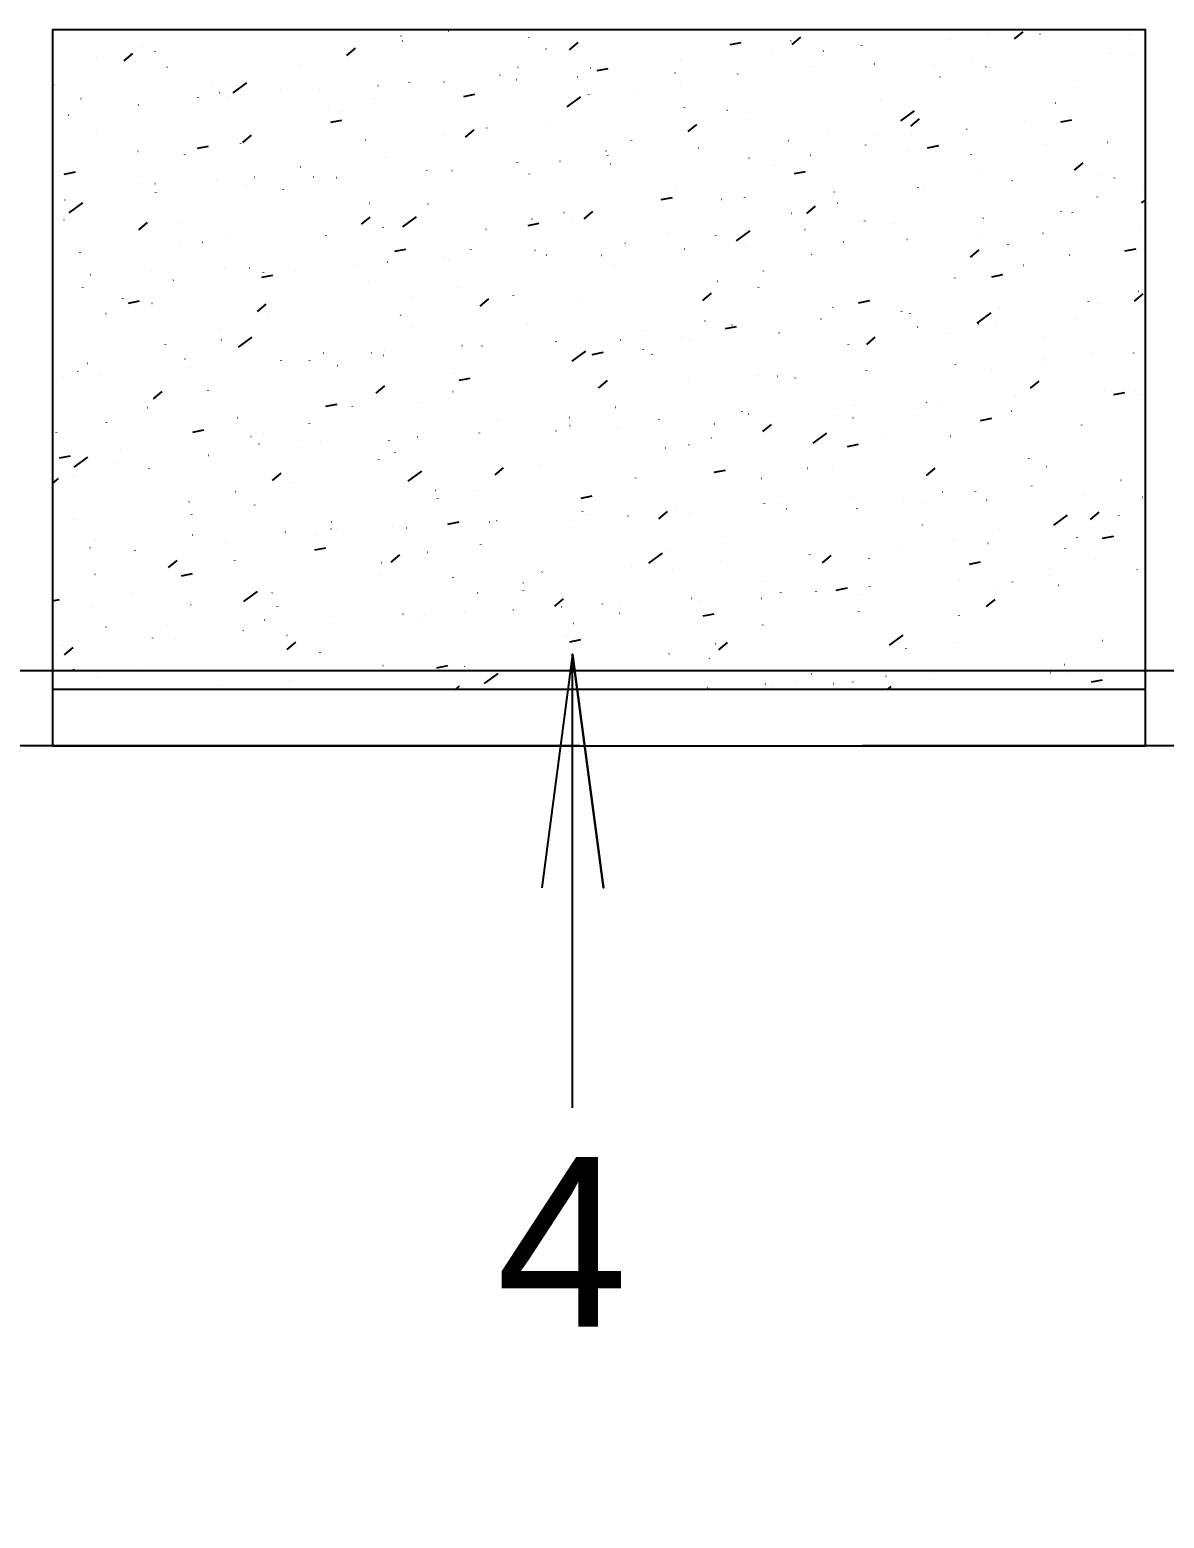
# Model space of a CAD drawing. Extents: x 0 to 119, y 0 to 84.
# Drawn here: x 68.268 to 69.472, y 71.152 to 72.732 of the extents above; entities that cross this region are included whole.
import ezdxf

# ---------------------------------------------------------------- set-up
doc = ezdxf.new("R2010")
doc.units = 0
doc.header["$MEASUREMENT"] = 0
doc.linetypes.add('ESTILO_TQS_0001', pattern=[1, 0.7, -0.3])
for name, color, linetype in [('1', 3, 'CONTINUOUS'), ('32', 250, 'CONTINUOUS'), ('4', 5, 'CONTINUOUS'), ('9', 8, 'CONTINUOUS')]:
    doc.layers.add(name, color=color, linetype=linetype)
doc.styles.add('TQS_ARIAL', font='arial.ttf')

msp = doc.modelspace()

# ---------------------------------------------------------------- linework, layer by layer
at = {"layer": '1', "color": 3, "linetype": 'ESTILO_TQS_0001'}
msp.add_lwpolyline([(67.89179, 68.732318), (70.85179, 68.732318), (70.85179, 71.972318), (67.89179, 71.972318), (67.89179, 68.732318)], dxfattribs=at)
at = {"layer": '32', "color": 250, "linetype": 'Continuous'}
msp.add_lwpolyline([(68.844031, 71.587799), (68.844031, 72.06936), (68.876663, 71.821499), (68.844031, 72.06936), (68.8114, 71.821499)], dxfattribs=at)
at = {"layer": '4', "color": 5, "linetype": 'Continuous'}
msp.add_line((67.25197, 72.052318), (71.69197, 72.052318), dxfattribs=at)
at = {"layer": '9', "color": 8, "linetype": 'Continuous'}
for p, q in [((68.712296, 72.731258), (68.712492, 72.731301)), ((69.284091, 72.729372), (69.284117, 72.72957)), ((69.313211, 72.722564), (69.322404, 72.730278)), ((69.340086, 72.728001), (69.340207, 72.72816)), ((68.29197, 72.726929), (68.29197, 72.726929)), ((68.38777, 72.714172), (68.387965, 72.714215)), ((68.604285, 72.705141), (68.613478, 72.712854)), ((68.662197, 72.725593), (68.662223, 72.725791)), ((68.663482, 72.720436), (68.663677, 72.720479)), ((68.797672, 72.724246), (68.797793, 72.724405)), ((68.815764, 72.712052), (68.81579, 72.712251)), ((68.840594, 72.710949), (68.849786, 72.718662)), ((69.011324, 72.71655), (69.023104, 72.71884)), ((69.07581, 72.720643), (69.075836, 72.720841)), ((69.076903, 72.716756), (69.086095, 72.72447)), ((69.150844, 72.715754), (69.150965, 72.715912)), ((69.245465, 72.721877), (69.245586, 72.722036)), ((69.434968, 72.726889), (69.435163, 72.726932)), ((68.338955, 72.70335), (68.33915, 72.703394)), ((68.367976, 72.699333), (68.377169, 72.707046)), ((68.401089, 72.708932), (68.401115, 72.70913)), ((68.605714, 72.70846), (68.605836, 72.708619)), ((68.958886, 72.699968), (68.959008, 72.700126)), ((69.054713, 72.707662), (69.054834, 72.707821)), ((69.110441, 72.709803), (69.110637, 72.709847)), ((69.164501, 72.696002), (69.164701, 72.696011)), ((69.268002, 72.700521), (69.268202, 72.70053)), ((69.414862, 72.706934), (69.415062, 72.706942)), ((69.436399, 72.706274), (69.436425, 72.706472)), ((68.29197, 72.692934), (68.29197, 72.692934)), ((68.29197, 72.692934), (68.29197, 72.692934)), ((68.29197, 72.692934), (68.29197, 72.692934)), ((68.413757, 72.692674), (68.413879, 72.692833)), ((68.554459, 72.693904), (68.554486, 72.694103)), ((68.766929, 72.684182), (68.767051, 72.68434)), ((68.785915, 72.692718), (68.78611, 72.692761)), ((68.849201, 72.682236), (68.849401, 72.682245)), ((68.862756, 72.691876), (68.862877, 72.692035)), ((68.86997, 72.689074), (68.881749, 72.691363)), ((68.952703, 72.686755), (68.952903, 72.686764)), ((69.019367, 72.685248), (69.019393, 72.685446)), ((69.099563, 72.693167), (69.099763, 72.693176)), ((69.227648, 72.693976), (69.227674, 72.694174)), ((69.233851, 72.682302), (69.234046, 72.682346)), ((69.282666, 72.693124), (69.282861, 72.693168)), ((68.29197, 72.666753), (68.29197, 72.666753)), ((68.292881, 72.673674), (68.292907, 72.673872)), ((68.461388, 72.675633), (68.461583, 72.675676)), ((68.468964, 72.665635), (68.469163, 72.665643)), ((68.483848, 72.665442), (68.498377, 72.676069)), ((68.533902, 72.66847), (68.534101, 72.668479)), ((68.574972, 72.668396), (68.575094, 72.668554)), ((68.637403, 72.672989), (68.637603, 72.672998)), ((68.670798, 72.67609), (68.67092, 72.676249)), ((68.707556, 72.676795), (68.707582, 72.676993)), ((68.784263, 72.679401), (68.784463, 72.67941)), ((68.909324, 72.665217), (68.90952, 72.66526)), ((68.958139, 72.676039), (68.958335, 72.676082)), ((69.379956, 72.670878), (69.379982, 72.671077)), ((68.29197, 72.657907), (68.29197, 72.657907)), ((68.29197, 72.657907), (68.29197, 72.657907)), ((68.29197, 72.651147), (68.29197, 72.651147)), ((68.29197, 72.651147), (68.29197, 72.651147)), ((68.322103, 72.659223), (68.322303, 72.659231)), ((68.383015, 72.65261), (68.383136, 72.652768)), ((68.446447, 72.660134), (68.446474, 72.660332)), ((68.478841, 72.660304), (68.478963, 72.660463)), ((68.633613, 72.658953), (68.633808, 72.658997)), ((68.728615, 72.661597), (68.740395, 72.663887)), ((68.838106, 72.650545), (68.852634, 72.661172)), ((68.861122, 72.663254), (68.861148, 72.663453)), ((68.962924, 72.649852), (68.96295, 72.65005)), ((69.171205, 72.658581), (69.171231, 72.658779)), ((69.356284, 72.654585), (69.35648, 72.654628)), ((68.29197, 72.638073), (68.29197, 72.638073)), ((68.29197, 72.635556), (68.29197, 72.635556)), ((68.309086, 72.641868), (68.309281, 72.641911)), ((68.584798, 72.648131), (68.584993, 72.648175)), ((68.587261, 72.634121), (68.599041, 72.63641)), ((68.599818, 72.645106), (68.599844, 72.645305)), ((69.008203, 72.64705), (69.008325, 72.647209)), ((69.031758, 72.637499), (69.031953, 72.637543)), ((69.192363, 72.635648), (69.206891, 72.646275)), ((69.202901, 72.630003), (69.212094, 72.637716)), ((69.323513, 72.635483), (69.323539, 72.635681)), ((69.357151, 72.633052), (69.357272, 72.633211)), ((69.362174, 72.634541), (69.373954, 72.636831)), ((69.451772, 72.639176), (69.451893, 72.639334)), ((68.33824, 72.624876), (68.338266, 72.625074)), ((68.493975, 72.612579), (68.503167, 72.620293)), ((68.707231, 72.620414), (68.707426, 72.620457)), ((68.730283, 72.618387), (68.739476, 72.626101)), ((68.752915, 72.627997), (68.752941, 72.628195)), ((68.816246, 72.631264), (68.816368, 72.631423)), ((68.966592, 72.624195), (68.975785, 72.631908)), ((69.114762, 72.623185), (69.114788, 72.623383)), ((69.167908, 72.620804), (69.16803, 72.620963)), ((69.203982, 72.62082), (69.204178, 72.620863)), ((69.262529, 72.626928), (69.262651, 72.627087)), ((68.382705, 72.603328), (68.3829, 72.603372)), ((68.445907, 72.606644), (68.457686, 72.608934)), ((68.491806, 72.611336), (68.491832, 72.611534)), ((68.624289, 72.615478), (68.624411, 72.615637)), ((68.879456, 72.603735), (68.879651, 72.603778)), ((68.906481, 72.614457), (68.906507, 72.614655)), ((68.977461, 72.606986), (68.977583, 72.607144)), ((69.073287, 72.61468), (69.073409, 72.614839)), ((69.155167, 72.609998), (69.155363, 72.610041)), ((69.199684, 72.60389), (69.199884, 72.603898)), ((69.22082, 72.607065), (69.2326, 72.609355)), ((69.346544, 72.610302), (69.346744, 72.61031)), ((69.411483, 72.613137), (69.411682, 72.613146)), ((68.432332, 72.599692), (68.432453, 72.599851)), ((68.554929, 72.586649), (68.555124, 72.586693)), ((68.645177, 72.596308), (68.645203, 72.596507)), ((68.780883, 72.585604), (68.781083, 72.585613)), ((68.785504, 72.5912), (68.785625, 72.591358)), ((68.830641, 72.592913), (68.830836, 72.592956)), ((68.88133, 72.598894), (68.881452, 72.599053)), ((68.884385, 72.590123), (68.884585, 72.590132)), ((69.031245, 72.596535), (69.031445, 72.596544)), ((69.058319, 72.58779), (69.058345, 72.587988)), ((69.096183, 72.599371), (69.096383, 72.599379)), ((69.26707, 72.600087), (69.267096, 72.600286)), ((69.376768, 72.583415), (69.38596, 72.591129)), ((68.29197, 72.583213), (68.29197, 72.583213)), ((68.29197, 72.583213), (68.29197, 72.583213)), ((68.29197, 72.576722), (68.29197, 72.576722)), ((68.304552, 72.579168), (68.316332, 72.581457)), ((68.383598, 72.576078), (68.383624, 72.576276)), ((68.465584, 72.571838), (68.465783, 72.571847)), ((68.506114, 72.575827), (68.506309, 72.575871)), ((68.569085, 72.576357), (68.569285, 72.576366)), ((68.593546, 72.575414), (68.593668, 72.575573)), ((68.689373, 72.583108), (68.689495, 72.583267)), ((68.715945, 72.582769), (68.716145, 72.582778)), ((68.798273, 72.579199), (68.798299, 72.579397)), ((69.079466, 72.579589), (69.091245, 72.581878)), ((69.277601, 72.582281), (69.277796, 72.582324)), ((69.310641, 72.57244), (69.310763, 72.572598)), ((69.405262, 72.578563), (69.405384, 72.578722)), ((69.419104, 72.574907), (69.41913, 72.575106)), ((68.29197, 72.564258), (68.29197, 72.564258)), ((68.29197, 72.564258), (68.29197, 72.564258)), ((68.29197, 72.564258), (68.29197, 72.564258)), ((68.400646, 72.569003), (68.400845, 72.569011)), ((68.401589, 72.559628), (68.401711, 72.559787)), ((68.497416, 72.567323), (68.497537, 72.567481)), ((68.537165, 72.562538), (68.537191, 72.562736)), ((68.938111, 72.552112), (68.949891, 72.554402)), ((68.953074, 72.565195), (68.953269, 72.565238)), ((69.026778, 72.554068), (69.0269, 72.554227)), ((69.121399, 72.560192), (69.121521, 72.560351)), ((69.210627, 72.564692), (69.210654, 72.56489)), ((69.21602, 72.566316), (69.216142, 72.566475)), ((69.40101, 72.554779), (69.401206, 72.554823)), ((69.449825, 72.565601), (69.450021, 72.565645)), ((68.305458, 72.551537), (68.30558, 72.551695)), ((68.30951, 72.537919), (68.324038, 72.548546)), ((68.628548, 72.54811), (68.628743, 72.548153)), ((68.690535, 72.54751), (68.690561, 72.547709)), ((68.834821, 72.538282), (68.834942, 72.538441)), ((68.856282, 72.531634), (68.865474, 72.539347)), ((69.001876, 72.552394), (69.001902, 72.552592)), ((69.092591, 72.537441), (69.101783, 72.545155)), ((69.125299, 72.548516), (69.125494, 72.548559)), ((69.362661, 72.539512), (69.362688, 72.53971)), ((69.37452, 72.538499), (69.374641, 72.538658)), ((69.447934, 72.548566), (69.45197, 72.551518)), ((68.29197, 72.533958), (68.29197, 72.533958)), ((68.29197, 72.528353), (68.29197, 72.528353)), ((68.29197, 72.528353), (68.29197, 72.528353)), ((68.29197, 72.525089), (68.29197, 72.525089)), ((68.304021, 72.531024), (68.304216, 72.531068)), ((68.383664, 72.520018), (68.392857, 72.527731)), ((68.428957, 72.52728), (68.428983, 72.527478)), ((68.619973, 72.525826), (68.629166, 72.533539)), ((68.642864, 72.522496), (68.642985, 72.522655)), ((68.663767, 72.523022), (68.678295, 72.533649)), ((68.796757, 72.524636), (68.808537, 72.526925)), ((68.800772, 72.531431), (68.800967, 72.531474)), ((68.843632, 72.530401), (68.843658, 72.530599)), ((69.076484, 72.537694), (69.076679, 72.537737)), ((69.154185, 72.529296), (69.154211, 72.529494)), ((69.185278, 72.526252), (69.185399, 72.52641)), ((69.279899, 72.532375), (69.28002, 72.532534)), ((68.450906, 72.50671), (68.451028, 72.506869)), ((68.476245, 72.514345), (68.476441, 72.514388)), ((68.582523, 72.51374), (68.582549, 72.513938)), ((68.751957, 72.520609), (68.752152, 72.520652)), ((68.945433, 72.516998), (68.94546, 72.517197)), ((68.996035, 72.514004), (68.996157, 72.514163)), ((69.018024, 72.508126), (69.032552, 72.518752)), ((69.090657, 72.520128), (69.090778, 72.520286)), ((69.131366, 72.507258), (69.131566, 72.507266)), ((69.198917, 72.509976), (69.199112, 72.51002)), ((69.278226, 72.51367), (69.278426, 72.513678)), ((69.343165, 72.516505), (69.343364, 72.516514)), ((69.446666, 72.521024), (69.446866, 72.521033)), ((68.321219, 72.495592), (68.321245, 72.49579)), ((68.427431, 72.503523), (68.427626, 72.503566)), ((68.655403, 72.497159), (68.667182, 72.499449)), ((68.735894, 72.498712), (68.73592, 72.498911)), ((68.804078, 72.498218), (68.8042, 72.498377)), ((68.816067, 72.493491), (68.816267, 72.4935)), ((68.874391, 72.492891), (68.874586, 72.492934)), ((68.899905, 72.505913), (68.900026, 72.506071)), ((68.962927, 72.499903), (68.963127, 72.499912)), ((69.027865, 72.502739), (69.028065, 72.502747)), ((69.097742, 72.493901), (69.097768, 72.494099)), ((69.266457, 72.490854), (69.27565, 72.498567)), ((69.306219, 72.504116), (69.306245, 72.504315)), ((69.371142, 72.493297), (69.371337, 72.493341)), ((69.430316, 72.49758), (69.442096, 72.49987)), ((68.397266, 72.475206), (68.397465, 72.475215)), ((68.474316, 72.478482), (68.474342, 72.47868)), ((68.500767, 72.479725), (68.500967, 72.479734)), ((68.549864, 72.475806), (68.550059, 72.475849)), ((68.612121, 72.482432), (68.612243, 72.482591)), ((68.647627, 72.486137), (68.647827, 72.486146)), ((68.707947, 72.490127), (68.708069, 72.490285)), ((68.712565, 72.488972), (68.712765, 72.488981)), ((68.888991, 72.481603), (68.889017, 72.481801)), ((69.046615, 72.476212), (69.04681, 72.476255)), ((69.322327, 72.482475), (69.322522, 72.482519)), ((68.29197, 72.473492), (68.29197, 72.473492)), ((68.29197, 72.473492), (68.29197, 72.473492)), ((68.29197, 72.473492), (68.29197, 72.473492)), ((68.29197, 72.470609), (68.29197, 72.470609)), ((68.29197, 72.470609), (68.29197, 72.470609)), ((68.29197, 72.470609), (68.29197, 72.470609)), ((68.332328, 72.472371), (68.332527, 72.472379)), ((68.420164, 72.466646), (68.420286, 72.466805)), ((68.514048, 72.469683), (68.525828, 72.471972)), ((68.51599, 72.474341), (68.516112, 72.474499)), ((68.627882, 72.464942), (68.627908, 72.46514)), ((68.722088, 72.459126), (68.722284, 72.45917)), ((68.9978, 72.46539), (68.997995, 72.465433)), ((69.249776, 72.468721), (69.249802, 72.468919)), ((69.288962, 72.470103), (69.300741, 72.472393)), ((68.29197, 72.443077), (68.29197, 72.443077)), ((68.324033, 72.458555), (68.324155, 72.458713)), ((68.366578, 72.446794), (68.366604, 72.446992)), ((68.372694, 72.442206), (68.384474, 72.444496)), ((68.673274, 72.448304), (68.673469, 72.448348)), ((68.745971, 72.439072), (68.755164, 72.446786)), ((68.781253, 72.449914), (68.781279, 72.450113)), ((68.853395, 72.4453), (68.853517, 72.445459)), ((68.98228, 72.44488), (68.991473, 72.452593)), ((69.041299, 72.458505), (69.041325, 72.458703)), ((69.147607, 72.442627), (69.159387, 72.444917)), ((69.391585, 72.44355), (69.391706, 72.443708)), ((69.440324, 72.444266), (69.449517, 72.45198)), ((69.44476, 72.454758), (69.444955, 72.454801)), ((68.348747, 72.431219), (68.348942, 72.431262)), ((68.397562, 72.442041), (68.397757, 72.442084)), ((68.509663, 72.433264), (68.518855, 72.440978)), ((68.519674, 72.429684), (68.5197, 72.429882)), ((68.661438, 72.429514), (68.66156, 72.429673)), ((69.120234, 72.437672), (69.120429, 72.437716)), ((69.193333, 72.433325), (69.193359, 72.433524)), ((69.202342, 72.431302), (69.202464, 72.431461)), ((69.273596, 72.421043), (69.288124, 72.43167)), ((69.296964, 72.437426), (69.297085, 72.437585)), ((69.401614, 72.442054), (69.40164, 72.442252)), ((68.29197, 72.426515), (68.29197, 72.426515)), ((68.29197, 72.418632), (68.29197, 72.418632)), ((68.29197, 72.418632), (68.29197, 72.418632)), ((68.29197, 72.418632), (68.29197, 72.418632)), ((68.29197, 72.416769), (68.29197, 72.416769)), ((68.469481, 72.413728), (68.469603, 72.413887)), ((68.673241, 72.416144), (68.673267, 72.416342)), ((68.795707, 72.420587), (68.795902, 72.42063)), ((68.918479, 72.412931), (68.918601, 72.413089)), ((68.984856, 72.42311), (68.984882, 72.423308)), ((69.006253, 72.41515), (69.018033, 72.41744)), ((69.0131, 72.419054), (69.013222, 72.419213)), ((69.107721, 72.425178), (69.107843, 72.425337)), ((69.209908, 72.417038), (69.210108, 72.417046)), ((69.274847, 72.419873), (69.275046, 72.419882)), ((69.292458, 72.420993), (69.292653, 72.421036)), ((69.378348, 72.424392), (69.378548, 72.424401)), ((68.411936, 72.397996), (68.411962, 72.398194)), ((68.47118, 72.403501), (68.471376, 72.403545)), ((68.489428, 72.3955), (68.503957, 72.406126)), ((68.726522, 72.397145), (68.726644, 72.397303)), ((68.747749, 72.396859), (68.747949, 72.396868)), ((68.822653, 72.405236), (68.822775, 72.405395)), ((68.826611, 72.401116), (68.826637, 72.401315)), ((68.894609, 72.403271), (68.894809, 72.40328)), ((68.959547, 72.406107), (68.959747, 72.406115)), ((68.967931, 72.403908), (68.968127, 72.403951)), ((69.063048, 72.410626), (69.063248, 72.410634)), ((69.13689, 72.39793), (69.136916, 72.398128)), ((69.156147, 72.398292), (69.165339, 72.406006)), ((69.243643, 72.410171), (69.243838, 72.410214)), ((69.345171, 72.406658), (69.345197, 72.406857)), ((68.432449, 72.383093), (68.432649, 72.383102)), ((68.534565, 72.381359), (68.534687, 72.381517)), ((68.565033, 72.380886), (68.565059, 72.381085)), ((68.579309, 72.389505), (68.579509, 72.389514)), ((68.630696, 72.38945), (68.630817, 72.389609)), ((68.643405, 72.386822), (68.6436, 72.386866)), ((68.644247, 72.39234), (68.644447, 72.392349)), ((68.843686, 72.380603), (68.858214, 72.39123)), ((68.864899, 72.387674), (68.876678, 72.389964)), ((68.919117, 72.393086), (68.919312, 72.393129)), ((68.928413, 72.387714), (68.928439, 72.387912)), ((69.345075, 72.382938), (69.345197, 72.383096)), ((69.394327, 72.388716), (69.394522, 72.38876)), ((69.439696, 72.389061), (69.439818, 72.38922)), ((68.29197, 72.37696), (68.29197, 72.37696)), ((68.303924, 72.364225), (68.30395, 72.364423)), ((68.318878, 72.369737), (68.319073, 72.36978)), ((68.328948, 72.378574), (68.329148, 72.378583)), ((68.342608, 72.365573), (68.342729, 72.365731)), ((68.438738, 72.373664), (68.43886, 72.373823)), ((68.59459, 72.376), (68.594785, 72.376044)), ((68.718599, 72.367346), (68.718625, 72.367544)), ((69.04155, 72.365368), (69.041745, 72.365411)), ((69.061212, 72.364566), (69.061334, 72.364725)), ((69.155833, 72.37069), (69.155955, 72.370849)), ((69.250454, 72.376814), (69.250576, 72.376972)), ((69.288728, 72.371263), (69.288754, 72.371461)), ((69.345512, 72.377894), (69.345707, 72.377938)), ((68.29197, 72.363771), (68.29197, 72.363771)), ((68.399352, 72.340703), (68.408545, 72.348416)), ((68.457295, 72.349198), (68.457321, 72.349396)), ((68.635661, 72.346511), (68.644854, 72.354224)), ((68.717023, 72.348283), (68.717219, 72.348326)), ((68.723545, 72.360197), (68.735324, 72.362487)), ((68.87197, 72.352318), (68.881162, 72.360032)), ((68.87197, 72.352318), (68.871996, 72.352517)), ((68.87197, 72.352318), (68.872092, 72.352477)), ((68.966591, 72.358442), (68.966713, 72.358601)), ((69.080447, 72.362534), (69.080473, 72.362732)), ((69.330014, 72.351705), (69.339206, 72.359419)), ((69.408954, 72.348997), (69.409076, 72.349156)), ((69.441036, 72.348165), (69.441062, 72.348363)), ((68.58219, 72.332721), (68.59397, 72.335011)), ((68.680013, 72.336533), (68.680134, 72.336691)), ((69.143419, 72.333091), (69.143614, 72.333135)), ((69.219712, 72.336749), (69.219833, 72.336908)), ((69.232285, 72.335867), (69.232311, 72.336065)), ((69.314333, 72.342873), (69.314455, 72.343032)), ((69.418443, 72.345065), (69.430222, 72.347355)), ((69.44738, 72.345618), (69.447576, 72.345661)), ((68.392497, 72.331197), (68.392692, 72.331241)), ((68.488055, 72.320747), (68.488177, 72.320905)), ((68.610391, 72.332088), (68.610418, 72.332287)), ((68.763958, 72.318548), (68.763984, 72.318746)), ((68.840433, 72.320782), (68.840628, 72.320825)), ((68.889248, 72.331604), (68.889443, 72.331647)), ((68.935849, 72.318378), (68.93597, 72.318537)), ((69.024004, 72.327139), (69.02403, 72.327337)), ((69.03047, 72.324502), (69.030591, 72.32466)), ((69.125091, 72.330626), (69.125212, 72.330784)), ((69.14159, 72.320406), (69.14179, 72.320414)), ((69.206529, 72.323241), (69.206728, 72.32325)), ((69.277089, 72.317588), (69.288868, 72.319878)), ((69.31003, 72.32776), (69.31023, 72.327769)), ((68.29197, 72.308911), (68.29197, 72.308911)), ((68.29197, 72.308911), (68.29197, 72.308911)), ((68.296098, 72.304961), (68.29622, 72.305119)), ((68.349283, 72.315427), (68.349309, 72.315626)), ((68.440836, 72.305244), (68.452615, 72.307534)), ((68.515906, 72.303696), (68.516102, 72.303739)), ((68.564721, 72.314518), (68.564916, 72.314561)), ((68.745097, 72.304163), (68.745218, 72.304321)), ((68.826291, 72.306639), (68.826491, 72.306648)), ((68.841227, 72.312254), (68.841349, 72.312413)), ((68.891229, 72.309475), (68.891429, 72.309483)), ((68.99473, 72.313994), (68.99493, 72.314002)), ((69.045837, 72.305731), (69.055029, 72.313445)), ((69.099257, 72.293521), (69.113785, 72.304147)), ((69.245287, 72.300815), (69.245482, 72.300858)), ((69.384593, 72.312769), (69.384619, 72.312968)), ((68.29197, 72.29958), (68.29197, 72.29958)), ((68.29197, 72.29958), (68.29197, 72.29958)), ((68.29197, 72.29958), (68.29197, 72.29958)), ((68.364131, 72.286461), (68.364331, 72.28647)), ((68.502654, 72.3004), (68.50268, 72.300598)), ((68.510991, 72.292873), (68.511191, 72.292882)), ((68.553139, 72.288377), (68.553261, 72.288536)), ((68.575929, 72.295708), (68.576129, 72.295717)), ((68.64927, 72.296468), (68.649392, 72.296627)), ((68.679431, 72.300227), (68.679631, 72.300236)), ((68.942302, 72.288505), (68.942497, 72.288548)), ((68.967561, 72.291743), (68.967587, 72.291941)), ((68.991116, 72.299327), (68.991312, 72.29937)), ((69.135734, 72.290112), (69.147514, 72.292402)), ((69.175842, 72.300472), (69.175868, 72.30067)), ((68.29197, 72.28331), (68.29197, 72.28331)), ((68.29197, 72.28331), (68.29197, 72.28331)), ((68.29197, 72.276308), (68.29197, 72.276308)), ((68.29197, 72.273422), (68.29197, 72.273422)), ((68.29197, 72.273422), (68.29197, 72.273422)), ((68.299482, 72.277768), (68.311261, 72.280058)), ((68.31509, 72.267977), (68.329618, 72.278604)), ((68.361182, 72.272591), (68.361304, 72.27275)), ((68.457313, 72.280682), (68.457435, 72.280841)), ((68.63834, 72.275979), (68.638535, 72.276022)), ((68.65575, 72.28329), (68.655776, 72.283489)), ((68.809317, 72.26975), (68.809343, 72.269948)), ((69.32815, 72.277374), (69.328176, 72.277572)), ((68.29197, 72.250598), (68.298234, 72.255855)), ((68.29197, 72.254051), (68.29197, 72.254051)), ((68.29197, 72.254051), (68.29197, 72.254051)), ((68.313813, 72.258893), (68.314008, 72.258936)), ((68.394642, 72.266629), (68.394668, 72.266828)), ((68.525351, 72.253949), (68.534543, 72.261663)), ((68.669347, 72.25308), (68.683875, 72.263707)), ((68.761659, 72.259757), (68.770852, 72.267471)), ((68.911118, 72.256348), (68.911144, 72.256546)), ((68.99438, 72.262635), (69.00616, 72.264925)), ((69.04417, 72.256228), (69.044365, 72.256271)), ((69.092985, 72.26705), (69.09318, 72.267093)), ((69.119399, 72.265076), (69.119425, 72.265274)), ((69.219703, 72.259144), (69.228896, 72.266857)), ((69.347156, 72.268538), (69.347351, 72.268581)), ((69.426019, 72.254048), (69.42614, 72.254206)), ((68.29197, 72.251065), (68.29197, 72.251065)), ((68.486037, 72.242214), (68.486233, 72.242257)), ((68.548012, 72.251602), (68.548038, 72.2518)), ((68.698587, 72.243551), (68.698709, 72.243709)), ((68.740208, 72.243702), (68.740404, 72.243745)), ((69.236777, 72.2418), (69.236898, 72.241959)), ((69.271707, 72.241978), (69.271734, 72.242177)), ((69.331398, 72.247924), (69.331519, 72.248082)), ((68.437223, 72.231392), (68.437418, 72.231435)), ((68.50663, 72.227765), (68.506752, 72.227923)), ((68.701109, 72.234492), (68.701135, 72.234691)), ((68.853026, 72.235159), (68.864805, 72.237449)), ((68.952913, 72.223429), (68.953035, 72.223587)), ((69.047534, 72.229552), (69.047656, 72.229711)), ((69.062956, 72.229681), (69.062982, 72.229879)), ((69.07121, 72.223684), (69.07141, 72.223692)), ((69.142156, 72.235676), (69.142277, 72.235835)), ((69.146039, 72.223952), (69.146234, 72.223995)), ((69.194854, 72.234773), (69.195049, 72.234817)), ((69.21807, 72.230096), (69.21827, 72.230104)), ((69.283009, 72.232931), (69.283208, 72.23294)), ((69.38651, 72.23745), (69.38671, 72.237459)), ((69.449024, 72.236261), (69.44922, 72.236305)), ((68.314673, 72.211979), (68.314795, 72.212137)), ((68.44, 72.217831), (68.440026, 72.21803)), ((68.587906, 72.209937), (68.588101, 72.209981)), ((68.711671, 72.207682), (68.723451, 72.209972)), ((68.755911, 72.209917), (68.756111, 72.209926)), ((68.763671, 72.211181), (68.763793, 72.21134)), ((68.842077, 72.211425), (68.842272, 72.211468)), ((68.854675, 72.220952), (68.854701, 72.22115)), ((68.858292, 72.217305), (68.858414, 72.217463)), ((68.902771, 72.216329), (68.902971, 72.216338)), ((68.935526, 72.21317), (68.944719, 72.220883)), ((68.967709, 72.219165), (68.967909, 72.219173)), ((69.215265, 72.206583), (69.215291, 72.206781)), ((69.354828, 72.206438), (69.369356, 72.217065)), ((69.39357, 72.212556), (69.402762, 72.22027)), ((69.423741, 72.216798), (69.423768, 72.216997)), ((68.29197, 72.19919), (68.29197, 72.19919)), ((68.29197, 72.19919), (68.29197, 72.19919)), ((68.29197, 72.19919), (68.29197, 72.19919)), ((68.33711, 72.191632), (68.33731, 72.191641)), ((68.440611, 72.196151), (68.440811, 72.19616)), ((68.539091, 72.199115), (68.539287, 72.199159)), ((68.571714, 72.195395), (68.571836, 72.195554)), ((68.587471, 72.202563), (68.587671, 72.202572)), ((68.593371, 72.202804), (68.593397, 72.203002)), ((68.652409, 72.205398), (68.652609, 72.205407)), ((68.667845, 72.203486), (68.667967, 72.203645)), ((69.006513, 72.194285), (69.00654, 72.194483)), ((69.247908, 72.191675), (69.248103, 72.191718)), ((69.296722, 72.202497), (69.296918, 72.20254)), ((69.379509, 72.193435), (69.379631, 72.193594)), ((69.40657, 72.19255), (69.418349, 72.19484)), ((68.29197, 72.189661), (68.29197, 72.189661)), ((68.29197, 72.182392), (68.29197, 72.182392)), ((68.29197, 72.182392), (68.29197, 72.182392)), ((68.29197, 72.182392), (68.29197, 72.182392)), ((68.331792, 72.182574), (68.331819, 72.182772)), ((68.379757, 72.179609), (68.379879, 72.179768)), ((68.475888, 72.1877), (68.476009, 72.187859)), ((68.570317, 72.180206), (68.582097, 72.182496)), ((68.651349, 72.167196), (68.660542, 72.174909)), ((68.689775, 72.177661), (68.68997, 72.177704)), ((68.746467, 72.185694), (68.746493, 72.185893)), ((68.924918, 72.165998), (68.939447, 72.176625)), ((68.943946, 72.179148), (68.944141, 72.179192)), ((69.095646, 72.175064), (69.095768, 72.175223)), ((69.190267, 72.181188), (69.190389, 72.181346)), ((69.284888, 72.187312), (69.28501, 72.18747)), ((69.367299, 72.181403), (69.367325, 72.181601)), ((68.41504, 72.161388), (68.424233, 72.169101)), ((68.485359, 72.169033), (68.485385, 72.169232)), ((68.64096, 72.166839), (68.641155, 72.166882)), ((68.906404, 72.162816), (68.906526, 72.162975)), ((68.950071, 72.15889), (68.950097, 72.159088)), ((69.001025, 72.16894), (69.001147, 72.169099)), ((69.109393, 72.166582), (69.118585, 72.174296)), ((69.158822, 72.171187), (69.158848, 72.171386)), ((69.265215, 72.165073), (69.276995, 72.167363)), ((69.349776, 72.159398), (69.349971, 72.159441)), ((69.398591, 72.17022), (69.398786, 72.170263)), ((69.443388, 72.159495), (69.44351, 72.159654)), ((68.29197, 72.14433), (68.29197, 72.14433)), ((68.29197, 72.14433), (68.29197, 72.14433)), ((68.336998, 72.154312), (68.337193, 72.154356)), ((68.428963, 72.152729), (68.440742, 72.155019)), ((68.63873, 72.154006), (68.638756, 72.154204)), ((68.717162, 72.150569), (68.717284, 72.150727)), ((68.791643, 72.145384), (68.791839, 72.145427)), ((68.811783, 72.156693), (68.811905, 72.156851)), ((69.045814, 72.146872), (69.04601, 72.146915)), ((69.254146, 72.147247), (69.254268, 72.147406)), ((69.310856, 72.146007), (69.310882, 72.146206)), ((69.348767, 72.153371), (69.348889, 72.15353)), ((68.29197, 72.126101), (68.299388, 72.127543)), ((68.377151, 72.133776), (68.377177, 72.133974)), ((68.495008, 72.125557), (68.509537, 72.136184)), ((68.525205, 72.134783), (68.525326, 72.134941)), ((68.742829, 72.134562), (68.743024, 72.134605)), ((68.791826, 72.136896), (68.791852, 72.137095)), ((68.825216, 72.120608), (68.834408, 72.128322)), ((68.970283, 72.128876), (68.970404, 72.129034)), ((69.044189, 72.128855), (69.044389, 72.128863)), ((69.064904, 72.135), (69.065025, 72.135158)), ((69.102379, 72.135792), (69.102405, 72.13599)), ((69.123861, 72.137597), (69.135641, 72.139887)), ((69.14769, 72.133374), (69.14789, 72.133382)), ((69.159525, 72.141123), (69.159646, 72.141282)), ((69.283259, 72.119995), (69.292452, 72.127708)), ((69.294551, 72.139786), (69.29475, 72.139795)), ((69.359489, 72.142621), (69.359688, 72.14263)), ((69.451645, 72.127121), (69.45184, 72.127165)), ((68.333247, 72.118997), (68.333369, 72.119155)), ((68.438867, 72.122036), (68.439062, 72.122079)), ((68.530718, 72.120235), (68.530744, 72.120434)), ((68.663951, 72.112253), (68.664151, 72.112262)), ((68.728889, 72.115088), (68.729089, 72.115097)), ((68.78104, 72.116628), (68.781162, 72.116787)), ((68.832391, 72.119607), (68.832591, 72.119616)), ((68.875662, 72.122752), (68.875783, 72.122911)), ((68.893512, 72.113107), (68.893707, 72.113151)), ((68.893628, 72.123494), (68.893654, 72.123692)), ((68.979251, 72.12602), (68.979451, 72.126028)), ((68.982507, 72.11012), (68.994286, 72.11241)), ((69.147683, 72.114595), (69.147878, 72.114638)), ((68.29197, 72.096012), (68.29197, 72.096012)), ((68.29197, 72.096012), (68.29197, 72.096012)), ((68.29197, 72.096012), (68.29197, 72.096012)), ((68.348652, 72.098487), (68.348851, 72.098496)), ((68.41359, 72.101322), (68.41379, 72.101331)), ((68.517091, 72.105841), (68.517291, 72.10585)), ((68.590289, 72.102413), (68.59041, 72.102572)), ((68.684088, 72.105208), (68.684114, 72.105406)), ((68.686419, 72.110504), (68.686541, 72.110663)), ((68.844697, 72.102285), (68.844893, 72.102329)), ((69.045936, 72.100396), (69.045962, 72.100594)), ((69.254413, 72.110612), (69.254439, 72.11081)), ((68.29197, 72.089469), (68.29197, 72.089469)), ((68.29197, 72.089469), (68.29197, 72.089469)), ((68.398331, 72.086627), (68.398453, 72.086786)), ((68.42251, 72.084978), (68.422536, 72.085176)), ((68.494462, 72.094718), (68.494584, 72.094877)), ((68.540735, 72.089759), (68.540931, 72.089802)), ((68.541039, 72.074634), (68.550231, 72.082348)), ((68.837185, 72.088098), (68.837211, 72.088297)), ((68.841153, 72.082644), (68.852932, 72.084934)), ((68.995381, 72.080831), (68.995576, 72.080874)), ((68.999082, 72.074021), (69.008275, 72.081734)), ((69.18049, 72.078916), (69.195018, 72.089542)), ((69.249552, 72.082318), (69.249747, 72.082362)), ((69.406251, 72.083945), (69.406277, 72.084143)), ((68.29197, 72.065203), (68.29197, 72.065203)), ((68.29197, 72.065203), (68.29197, 72.065203)), ((68.302505, 72.078932), (68.302627, 72.079091)), ((68.30473, 72.068826), (68.313922, 72.07654)), ((68.576076, 72.071437), (68.576102, 72.071636)), ((68.946566, 72.070009), (68.946761, 72.070052)), ((68.989493, 72.065001), (68.989519, 72.065199)), ((69.19797, 72.075216), (69.197996, 72.075415)), ((68.29197, 72.05812), (68.29197, 72.05812)), ((68.314772, 72.053289), (68.314798, 72.053487)), ((68.388433, 72.055994), (68.388628, 72.056038)), ((68.642604, 72.057482), (68.642799, 72.057526)), ((68.699798, 72.055167), (68.711578, 72.057457)), ((68.729447, 72.05641), (68.729473, 72.056608)), ((68.75058, 72.038475), (68.765108, 72.049102)), ((69.097249, 72.048554), (69.097445, 72.048597)), ((69.271211, 72.052298), (69.271332, 72.052457)), ((69.349808, 72.048549), (69.349834, 72.048748)), ((69.35142, 72.050042), (69.351615, 72.050085)), ((69.365832, 72.058422), (69.365953, 72.05858)), ((69.371031, 72.049476), (69.37123, 72.049485)), ((69.435969, 72.052311), (69.436169, 72.05232)), ((68.29197, 72.034609), (68.29197, 72.034609)), ((68.29197, 72.034609), (68.29197, 72.034609)), ((68.29197, 72.034609), (68.29197, 72.034609)), ((68.29197, 72.032318), (69.45197, 72.032318)), ((68.312011, 72.032318), (68.312011, 72.032318)), ((68.312011, 72.032318), (68.312011, 72.032318)), ((68.312011, 72.032318), (68.312011, 72.032318)), ((68.339618, 72.045172), (68.339814, 72.045216)), ((68.356659, 72.032318), (68.356659, 72.032318)), ((68.363794, 72.032318), (68.363794, 72.032318)), ((68.36754, 72.032318), (68.36754, 72.032318)), ((68.415577, 72.032318), (68.415577, 72.032318)), ((68.446581, 72.032318), (68.446581, 72.032318)), ((68.446581, 72.032318), (68.446581, 72.032318)), ((68.46736, 72.032318), (68.46736, 72.032318)), ((68.467868, 72.03618), (68.467894, 72.036378)), ((68.490609, 72.032318), (68.490609, 72.032318)), ((68.519143, 72.032318), (68.519143, 72.032318)), ((68.519143, 72.032318), (68.519143, 72.032318)), ((68.529098, 72.032318), (68.529098, 72.032318)), ((68.529098, 72.032318), (68.529098, 72.032318)), ((68.536503, 72.032318), (68.536503, 72.032318)), ((68.536503, 72.032318), (68.536503, 72.032318)), ((68.536503, 72.032318), (68.536503, 72.032318)), ((68.543779, 72.041801), (68.543901, 72.04196)), ((68.570926, 72.032318), (68.570926, 72.032318)), ((68.570926, 72.032318), (68.570926, 72.032318)), ((68.582251, 72.032318), (68.582251, 72.032318)), ((68.622709, 72.032318), (68.622709, 72.032318)), ((68.622709, 72.032318), (68.622709, 72.032318)), ((68.622709, 72.032318), (68.622709, 72.032318)), ((68.626425, 72.032318), (68.626425, 72.032318)), ((68.626425, 72.032318), (68.626425, 72.032318)), ((68.674492, 72.032318), (68.674492, 72.032318)), ((68.674492, 72.032318), (68.674492, 72.032318)), ((68.674492, 72.032318), (68.674492, 72.032318)), ((68.716347, 72.032318), (68.716347, 72.032318)), ((68.716347, 72.032318), (68.716347, 72.032318)), ((68.719996, 72.032318), (68.724098, 72.03576)), ((68.726275, 72.032318), (68.726275, 72.032318)), ((68.726275, 72.032318), (68.726275, 72.032318)), ((68.726275, 72.032318), (68.726275, 72.032318)), ((68.742163, 72.032318), (68.742163, 72.032318)), ((68.776557, 72.032318), (68.776557, 72.032318)), ((68.776557, 72.032318), (68.776557, 72.032318)), ((68.776557, 72.032318), (68.776557, 72.032318)), ((68.778058, 72.032318), (68.778058, 72.032318)), ((68.806269, 72.032318), (68.806269, 72.032318)), ((68.806269, 72.032318), (68.806269, 72.032318)), ((68.829841, 72.032318), (68.829841, 72.032318)), ((68.881624, 72.032318), (68.881624, 72.032318)), ((68.896192, 72.032318), (68.896192, 72.032318)), ((68.896192, 72.032318), (68.896192, 72.032318)), ((68.933407, 72.032318), (68.933407, 72.032318)), ((68.949384, 72.032318), (68.949384, 72.032318)), ((68.978063, 72.032318), (68.978063, 72.032318)), ((68.978063, 72.032318), (68.978063, 72.032318)), ((68.978063, 72.032318), (68.978063, 72.032318)), ((68.98519, 72.032318), (68.98519, 72.032318)), ((68.98519, 72.032318), (68.98519, 72.032318)), ((68.98519, 72.032318), (68.98519, 72.032318)), ((68.986114, 72.032318), (68.986114, 72.032318)), ((68.987347, 72.033926), (68.987469, 72.034085)), ((69.024016, 72.032318), (69.024016, 72.032318)), ((69.024016, 72.032318), (69.024016, 72.032318)), ((69.024016, 72.032318), (69.024016, 72.032318)), ((69.036973, 72.032318), (69.036973, 72.032318)), ((69.036973, 72.032318), (69.036973, 72.032318)), ((69.036973, 72.032318), (69.036973, 72.032318)), ((69.048435, 72.037732), (69.04863, 72.037775)), ((69.055731, 72.03571), (69.055931, 72.035718)), ((69.076036, 72.032318), (69.076036, 72.032318)), ((69.081969, 72.04005), (69.08209, 72.040209)), ((69.088756, 72.032318), (69.088756, 72.032318)), ((69.088756, 72.032318), (69.088756, 72.032318)), ((69.088756, 72.032318), (69.088756, 72.032318)), ((69.116786, 72.032318), (69.116786, 72.032318)), ((69.120669, 72.038545), (69.120869, 72.038554)), ((69.140539, 72.032318), (69.140539, 72.032318)), ((69.140539, 72.032318), (69.140539, 72.032318)), ((69.141527, 72.039821), (69.141553, 72.040019)), ((69.165958, 72.032318), (69.165958, 72.032318)), ((69.17659, 72.046174), (69.176711, 72.046333)), ((69.178771, 72.032318), (69.182142, 72.035147)), ((69.192322, 72.032318), (69.192322, 72.032318)), ((69.192322, 72.032318), (69.192322, 72.032318)), ((69.22417, 72.043064), (69.22437, 72.043073)), ((69.244105, 72.032318), (69.244105, 72.032318)), ((69.244105, 72.032318), (69.244105, 72.032318)), ((69.25588, 72.032318), (69.25588, 72.032318)), ((69.271476, 72.032318), (69.271476, 72.032318)), ((69.271476, 72.032318), (69.271476, 72.032318)), ((69.295888, 72.032318), (69.295888, 72.032318)), ((69.295888, 72.032318), (69.295888, 72.032318)), ((69.345802, 72.032318), (69.345802, 72.032318)), ((69.347671, 72.032318), (69.347671, 72.032318)), ((69.355, 72.032318), (69.355, 72.032318)), ((69.394697, 72.040035), (69.406476, 72.042325)), ((69.399454, 72.032318), (69.399454, 72.032318)), ((69.408158, 72.032318), (69.408158, 72.032318)), ((69.435724, 72.032318), (69.435724, 72.032318)), ((69.451237, 72.032318), (69.451237, 72.032318))]:
    msp.add_line(p, q, dxfattribs=at)
msp.add_lwpolyline([(68.29197, 71.972318), (69.45197, 71.972318), (69.45197, 72.732318), (68.29197, 72.732318), (68.29197, 71.972318)], dxfattribs=at)

# ---------------------------------------------------------------- texts
at = {"layer": '32', "color": 250, "linetype": 'Continuous', "style": 'TQS_ARIAL'}
msp.add_text('4', height=0.18, dxfattribs=at).set_placement((68.762804, 71.355721))

doc.saveas('drawing.dxf')
